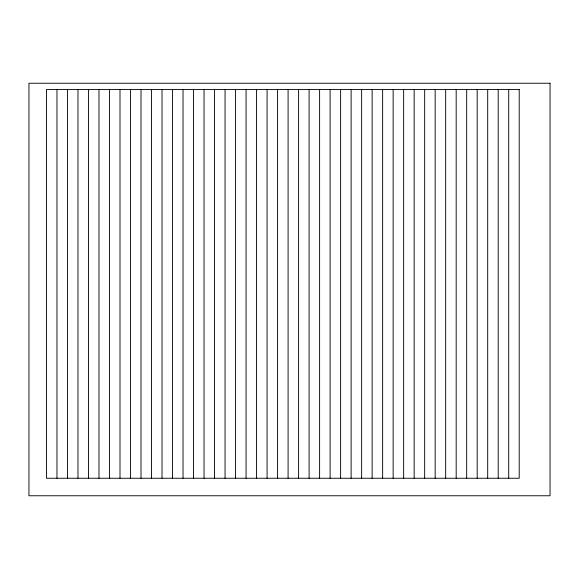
<?xml version="1.0" encoding="UTF-8"?>
<svg xmlns="http://www.w3.org/2000/svg" width="579" height="579" viewBox="0 0 579 579"><rect width="100%" height="100%" fill="white"/><g stroke="black" fill="none" stroke-linecap="round" stroke-linejoin="round"><path stroke-width="0.87" d="M508.709 89.542L508.709 478.247M498.201 89.542L498.201 478.247M487.692 89.542L487.692 478.247M477.19 89.542L477.19 478.247M466.681 89.542L466.681 478.247M456.18 89.542L456.18 478.247M445.671 89.542L445.671 478.247M435.169 89.542L435.169 478.247M424.66 89.542L424.66 478.247M414.159 89.542L414.159 478.247M403.65 89.542L403.65 478.247M393.148 89.542L393.148 478.247M382.639 89.542L382.639 478.247M372.131 89.542L372.131 478.247M361.629 89.542L361.629 478.247M351.12 89.542L351.12 478.247M340.618 89.542L340.618 478.247M330.11 89.542L330.11 478.247M319.608 89.542L319.608 478.247M309.099 89.542L309.099 478.247M298.598 89.542L298.598 478.247M288.089 89.542L288.089 478.247M277.58 89.542L277.58 478.247M267.078 89.542L267.078 478.247M256.569 89.542L256.569 478.247M246.068 89.542L246.068 478.247M235.559 89.542L235.559 478.247M225.057 89.542L225.057 478.247M214.548 89.542L214.548 478.247M204.047 89.542L204.047 478.247M193.538 89.542L193.538 478.247M183.029 89.542L183.029 478.247M172.528 89.542L172.528 478.247M162.019 89.542L162.019 478.247M151.517 89.542L151.517 478.247M141.008 89.542L141.008 478.247M130.507 89.542L130.507 478.247M119.998 89.542L119.998 478.247M109.496 89.542L109.496 478.247M98.987 89.542L98.987 478.247M88.478 89.542L88.478 478.247M77.977 89.542L77.977 478.247M67.468 89.542L67.468 478.247M56.966 89.542L56.966 478.247M550.05 83.238L28.95 83.238L28.95 495.762L550.05 495.762L550.05 83.238M519.211 89.542L46.458 89.542L46.458 478.247L519.211 478.247L519.211 89.542"/></g></svg>
